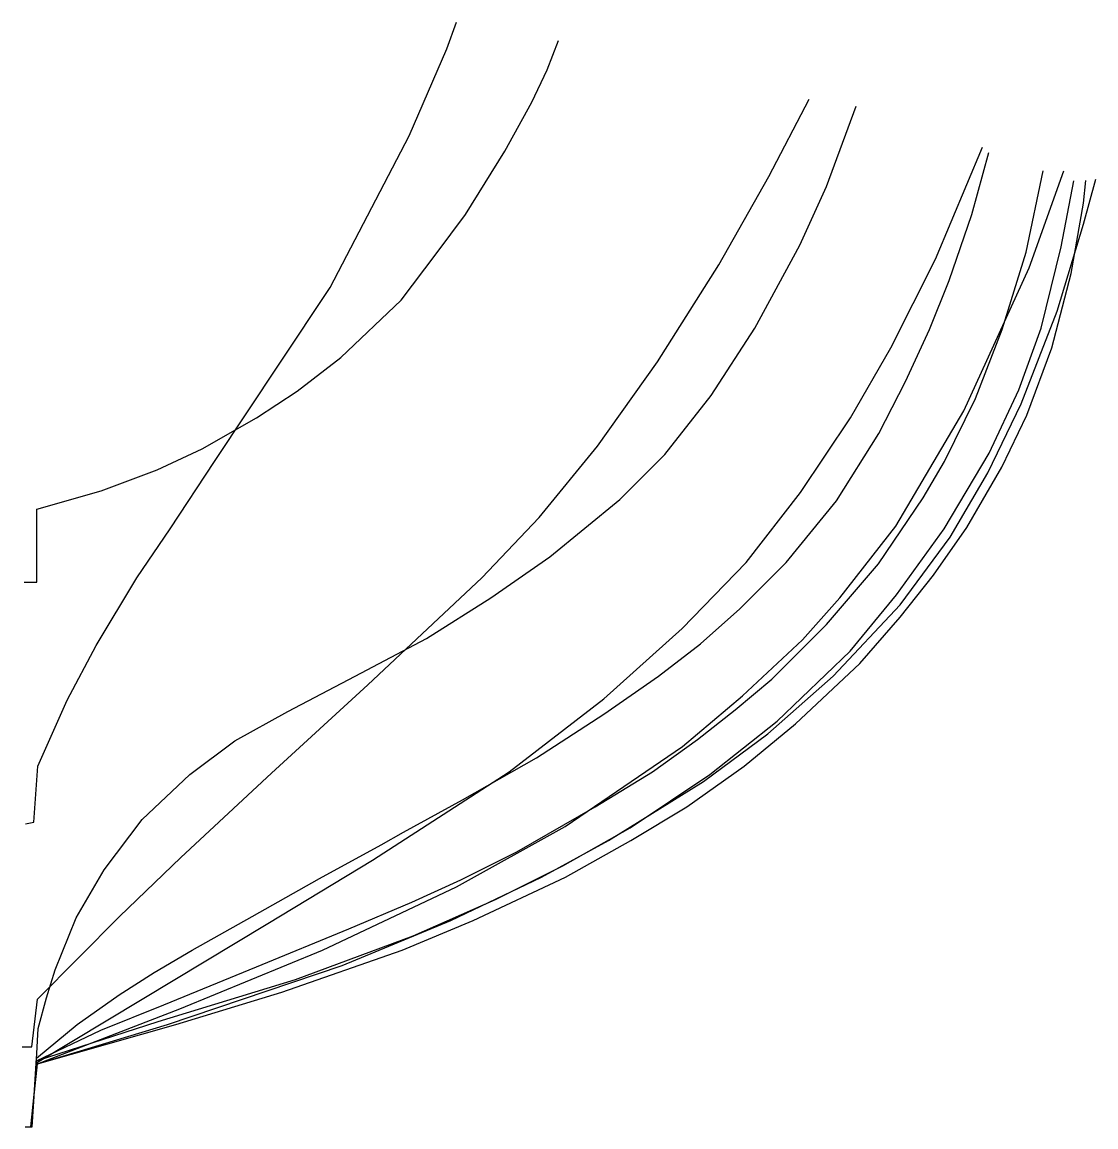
# Model space of a CAD drawing. Extents: x -0.01 to 1.93, y 0 to 1.99.
import ezdxf

# ---------------------------------------------------------------- set-up
doc = ezdxf.new("R2010")
doc.units = 0
doc.header["$MEASUREMENT"] = 0
for name, pattern in [('SOLIDLINE1', [0]), ('SOLIDLINE10', [0]), ('SOLIDLINE11', [0]), ('SOLIDLINE2', [0]), ('SOLIDLINE3', [0]), ('SOLIDLINE4', [0]), ('SOLIDLINE5', [0]), ('SOLIDLINE6', [0]), ('SOLIDLINE7', [0]), ('SOLIDLINE8', [0]), ('SOLIDLINE9', [0])]:
    doc.linetypes.add(name, pattern=pattern)
doc.layers.add('LAYER1', color=213, linetype='SOLIDLINE1')

msp = doc.modelspace()

# ---------------------------------------------------------------- linework, layer by layer
at = {"layer": 'LAYER1', "color": 0, "linetype": 'SOLIDLINE1', "elevation": 10}
msp.add_lwpolyline([(0.0008, 0.5468), (0.0159, 0.5494), (0.0232, 0.6506), (0.0758, 0.7696), (0.1284, 0.8684), (0.2012, 0.9899), (0.2614, 1.0785), (0.3417, 1.2), (0.4597, 1.3772), (0.5501, 1.5139), (0.693, 1.7873), (0.7606, 1.9443), (0.7781, 1.9924)], dxfattribs=at)
at = {"layer": 'LAYER1', "color": 0, "linetype": 'SOLIDLINE10'}
msp.add_lwpolyline([(-0.0019, 0.9823), (0.0208, 0.9823), (0.0212, 1.1139), (0.1373, 1.1468), (0.2383, 1.1848), (0.3191, 1.2228), (0.4176, 1.2785), (0.4909, 1.3266), (0.5693, 1.3873), (0.6781, 1.4911), (0.7414, 1.5747), (0.7946, 1.6456), (0.8656, 1.7595), (0.9138, 1.8481), (0.9417, 1.9063), (0.962, 1.9595)], dxfattribs=at)
at = {"layer": 'LAYER1', "color": 0, "linetype": 'SOLIDLINE2', "elevation": 9}
msp.add_lwpolyline([(-0.0055, 0.1443), (0.0122, 0.1443), (0.022, 0.2304), (0.1703, 0.3797), (0.2809, 0.4861), (0.4444, 0.638), (0.6179, 0.7975), (0.8241, 0.9899), (0.9272, 1.0987), (1.0327, 1.2278), (1.1407, 1.3797), (1.2511, 1.5544), (1.3414, 1.7139), (1.4141, 1.8532)], dxfattribs=at)
at = {"layer": 'LAYER1', "color": 0, "linetype": 'SOLIDLINE9', "elevation": 1}
msp.add_lwpolyline([(0, 0), (0.0126, 0), (0.0206, 0.1215), (0.0233, 0.1772), (0.0386, 0.2329), (0.0539, 0.2835), (0.092, 0.3772), (0.1427, 0.4633), (0.2111, 0.5544), (0.2971, 0.6354), (0.378, 0.6962), (0.474, 0.7494), (0.5952, 0.8127), (0.7241, 0.881), (0.8403, 0.9544), (0.9465, 1.0278), (1.0729, 1.1316), (1.1539, 1.2127), (1.2374, 1.319), (1.316, 1.4405), (1.3972, 1.5899), (1.4454, 1.6962), (1.4989, 1.8405)], dxfattribs=at)
at = {"layer": 'LAYER1', "color": 0, "linetype": 'SOLIDLINE3', "elevation": 8}
msp.add_lwpolyline([(0, 0), (0.0101, 0), (0.0223, 0.1165), (0.2111, 0.2304), (0.4377, 0.3671), (0.6265, 0.481), (0.8731, 0.6405), (1.0442, 0.7722), (1.1851, 0.8987), (1.3007, 1.0177), (1.3987, 1.1443), (1.489, 1.2785), (1.5618, 1.4051), (1.642, 1.5646), (1.7271, 1.7671)], dxfattribs=at)
at = {"layer": 'LAYER1', "color": 0, "linetype": 'SOLIDLINE8', "elevation": 2}
msp.add_lwpolyline([(0, 0), (0.0126, 0), (0.0206, 0.1241), (0.0939, 0.1848), (0.1697, 0.238), (0.2329, 0.2785), (0.3011, 0.319), (0.4098, 0.3797), (0.531, 0.4481), (0.6422, 0.5089), (0.6826, 0.5316), (0.7887, 0.5899), (0.9227, 0.6658), (1.044, 0.7443), (1.1425, 0.8127), (1.2184, 0.8709), (1.2892, 0.9342), (1.3727, 1.0177), (1.4638, 1.1291), (1.5399, 1.2506), (1.5881, 1.3443), (1.6313, 1.438), (1.6669, 1.5266), (1.7076, 1.6456), (1.7382, 1.757)], dxfattribs=at)
at = {"layer": 'LAYER1', "color": 0, "linetype": 'SOLIDLINE7', "elevation": 3}
msp.add_lwpolyline([(0, 0), (0.0126, 0), (0.0206, 0.119), (0.1367, 0.1747), (0.2504, 0.2203), (0.4171, 0.2886), (0.5837, 0.357), (0.6974, 0.4051), (0.7858, 0.4456), (0.8868, 0.4962), (1.0283, 0.5772), (1.1319, 0.6405), (1.2128, 0.6987), (1.2811, 0.7519), (1.3468, 0.8076), (1.4455, 0.9063), (1.5391, 1.0152), (1.6202, 1.1342), (1.6583, 1.2), (1.7141, 1.3139), (1.7624, 1.438), (1.8057, 1.5772), (1.8365, 1.7241)], dxfattribs=at)
at = {"layer": 'LAYER1', "color": 0, "linetype": 'SOLIDLINE11', "elevation": 7}
msp.add_lwpolyline([(0, 0), (0.0101, 0), (0.0223, 0.1139), (0.2793, 0.2127), (0.5362, 0.319), (0.778, 0.4329), (0.9743, 0.5418), (1.1857, 0.6861), (1.2939, 0.7772), (1.402, 0.8785), (1.4699, 0.9544), (1.5704, 1.0835), (1.6933, 1.2911), (1.811, 1.5494), (1.8735, 1.7241)], dxfattribs=at)
at = {"layer": 'LAYER1', "color": 0, "linetype": 'SOLIDLINE4', "elevation": 6}
msp.add_lwpolyline([(0, 0), (0.0101, 0), (0.0223, 0.1139), (0.2567, 0.1848), (0.5716, 0.2911), (0.7681, 0.3722), (0.9317, 0.4506), (1.0526, 0.5165), (1.2238, 0.6228), (1.3395, 0.7089), (1.4577, 0.8127), (1.5784, 0.9418), (1.6688, 1.0633), (1.7365, 1.1797), (1.7966, 1.3038), (1.8617, 1.4709), (1.9091, 1.6278), (1.9316, 1.7089)], dxfattribs=at)
at = {"layer": 'LAYER1', "color": 0, "linetype": 'SOLIDLINE6', "elevation": 4}
msp.add_lwpolyline([(0, 0), (0.0126, 0), (0.0206, 0.119), (0.2402, 0.1899), (0.4876, 0.2658), (0.6997, 0.3443), (0.8487, 0.4101), (0.97, 0.4709), (1.0912, 0.5392), (1.2353, 0.6354), (1.3567, 0.7316), (1.4882, 0.8582), (1.5718, 0.9595), (1.6579, 1.0785), (1.739, 1.2152), (1.7923, 1.3291), (1.833, 1.4405), (1.8688, 1.5873), (1.8919, 1.7063)], dxfattribs=at)
at = {"layer": 'LAYER1', "color": 0, "linetype": 'SOLIDLINE5', "elevation": 5}
msp.add_lwpolyline([(0.0101, 0), (0.0223, 0.1139), (0.2718, 0.1848), (0.4633, 0.243), (0.68, 0.319), (0.8084, 0.3722), (0.9746, 0.4506), (1.0929, 0.5165), (1.1936, 0.5772), (1.2968, 0.6506), (1.3899, 0.7266), (1.5056, 0.8354), (1.5784, 0.919), (1.6387, 0.9949), (1.699, 1.081), (1.7617, 1.1899), (1.8068, 1.2835), (1.8518, 1.4051), (1.8867, 1.5392), (1.909, 1.6658), (1.9133, 1.7069)], dxfattribs=at)

doc.saveas('drawing.dxf')
